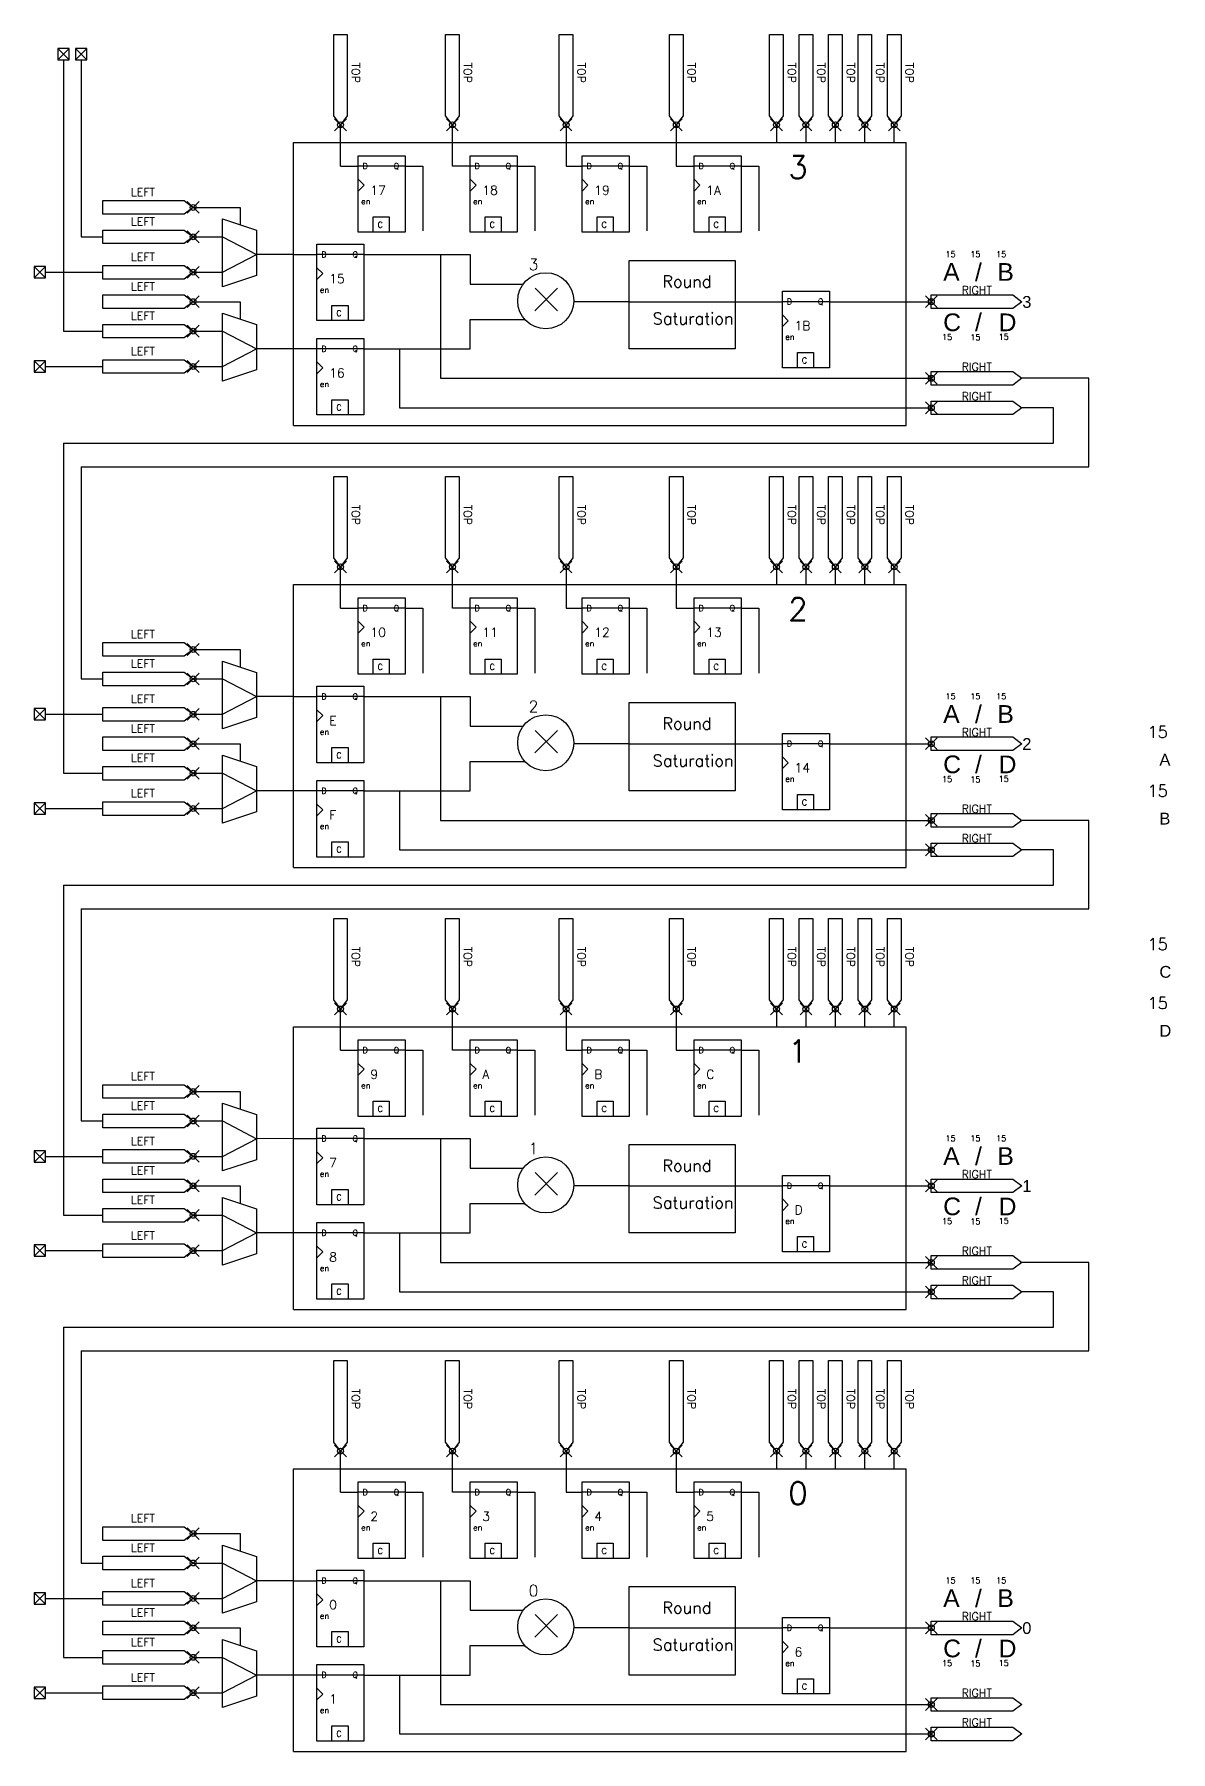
# Model space of a CAD drawing. Extents: x 5 to 2080, y -1493 to -5.
# Drawn here: x 5 to 970, y -1465 to -8 of the extents above; entities that cross this region are included whole.
import ezdxf

# ---------------------------------------------------------------- set-up
doc = ezdxf.new("R2010")
doc.units = 0
doc.header["$MEASUREMENT"] = 0
doc.header["$PDMODE"] = 35
doc.header["$PDSIZE"] = 5
for name, color, linetype in [('DETAIL_MEDIUM', 182, 'CONTINUOUS'), ('PORTS', 248, 'CONTINUOUS'), ('SIMPLE', 162, 'CONTINUOUS')]:
    doc.layers.add(name, color=color, linetype=linetype)
doc.styles.add('ARIAL', font='')
doc.styles.add('SIMPLEX', font='simplex')
doc.styles.get("Standard").update_dxf_attribs({"font": 'txt.shx'})
doc.styles.get('ARIAL').set_extended_font_data('Arial')

# ---------------------------------------------------------------- blocks, each defined once
blk = doc.blocks.new('YGR_DSP_MULT_CIRCLE')
at = {"layer": 'SIMPLE', "linetype": 'CONTINUOUS'}
blk.add_line((515.032, -1355), (467.848294, -1355), dxfattribs=at)
blk.add_circle((444.175322, -1354.195805), 23.793739, dxfattribs=at)
blk = doc.blocks.new('YGR_DSP_MULT_WIRE')
at = {"layer": 'SIMPLE', "linetype": 'CONTINUOUS'}
for p, q in [((456.206613, -219.782931), (436.988593, -239.000951)), ((437.217379, -219.782931), (456.206613, -239.000951))]:
    blk.add_line(p, q, dxfattribs=at)
blk = doc.blocks.new('YGR_DSP_MULT_BLOCK')
at = {"layer": 'SIMPLE', "linetype": 'CONTINUOUS'}
for name, p in [('YGR_DSP_MULT_CIRCLE', (0, 0)), ('YGR_DSP_MULT_WIRE', (-1.946955, -1123.835416))]:
    blk.add_blockref(name, p, dxfattribs=at)
at = {"layer": 'SIMPLE', "linetype": 'CONTINUOUS', "style": 'SIMPLEX'}
blk.add_attdef('index', (429.68475, -1328.141917), '', height=9.6, dxfattribs=at)
blk = doc.blocks.new('YGR_DSP_MULT_REG_BLOCK')
at = {"layer": 'DETAIL_MEDIUM', "linetype": 'CONTINUOUS'}
blk.add_lwpolyline([(245.032, -1311.166761), (284.968, -1311.166761), (284.968, -1376.062761), (245.032, -1376.062761)], close=True, dxfattribs=at)
blk = doc.blocks.new('YGR_DSP_MULT_REG_CLR_TEXT')
at = {"layer": 'DETAIL_MEDIUM', "linetype": 'CONTINUOUS'}
blk.add_lwpolyline([(266.03089, -233.664049), (279.664856, -233.664049), (279.664856, -246.614393), (266.03089, -246.614393)], close=True, dxfattribs=at)
at = {"layer": 'DETAIL_MEDIUM'}
blk.add_text('C', height=4.992, dxfattribs=at).set_placement((269.77489, -242.870393))
blk = doc.blocks.new('YGR_DSP_MULT_REG_ENA_TEXT')
at = {"layer": 'DETAIL_MEDIUM'}
blk.add_text('en', height=4.992, dxfattribs=at).set_placement((255.788377, -222.902393))
blk = doc.blocks.new('YGR_DSP_MULT_BYPASS_REG')
at = {"layer": 'SIMPLE', "linetype": 'CONTINUOUS'}
blk.add_line((290, -1315), (250, -1315), dxfattribs=at)
blk = doc.blocks.new('YGR_DSP_MULT_REG_TEXT')
at = {"layer": 'DETAIL_MEDIUM'}
for s, p in [('D', (257.036377, -192.950393)), ('Q', (283.408398, -192.950393))]:
    blk.add_text(s, height=4.992, dxfattribs=at).set_placement(p)
blk = doc.blocks.new('YGR_DSP_MULT_REG_CLK_TEXT')
at = {"layer": 'DETAIL_MEDIUM'}
for p, q in [((253.292377, -201.686393), (258.284377, -206.678393)), ((258.284377, -206.678393), (253.292377, -211.670393))]:
    blk.add_line(p, q, dxfattribs=at)
blk = doc.blocks.new('YGR_DSP_MULT_REG')
at = {"layer": 'DETAIL_MEDIUM', "linetype": 'CONTINUOUS'}
for name, p in [('YGR_DSP_MULT_REG_BLOCK', (0, 0)), ('YGR_DSP_MULT_REG_CLR_TEXT', (-8.260377, -1129.448368))]:
    blk.add_blockref(name, p, dxfattribs=at)
at = {"layer": 'DETAIL_MEDIUM'}
for name in ['YGR_DSP_MULT_REG_TEXT', 'YGR_DSP_MULT_REG_CLK_TEXT', 'YGR_DSP_MULT_REG_ENA_TEXT']:
    blk.add_blockref(name, (-8.260377, -1129.448368), dxfattribs=at)
at = {"layer": 'SIMPLE', "linetype": 'CONTINUOUS'}
blk.add_blockref('YGR_DSP_MULT_BYPASS_REG', (-5, -5), dxfattribs=at)
at = {"layer": 'SIMPLE', "linetype": 'CONTINUOUS', "style": 'SIMPLEX'}
blk.add_attdef('index', (255.383868, -1344.245981), '', height=7.68, dxfattribs=at)
blk = doc.blocks.new('YGR_DSP_OUT_DATAA_TEXT')
at = {"layer": 'DETAIL_MEDIUM', "style": 'ARIAL'}
blk.add_text('A', height=10, dxfattribs=at).set_placement((740, -628.5))
at = {"layer": 'DETAIL_MEDIUM', "style": 'SIMPLEX'}
blk.add_attdef('font', (730, -604.967135), '', height=10, dxfattribs=at)
blk = doc.blocks.new('YGR_DSP_OUT_DATAB_TEXT')
at = {"layer": 'DETAIL_MEDIUM', "style": 'ARIAL'}
blk.add_text('B', height=10, dxfattribs=at).set_placement((740, -678.5))
at = {"layer": 'DETAIL_MEDIUM', "style": 'SIMPLEX'}
blk.add_attdef('font', (730, -654.967135), '', height=10, dxfattribs=at)
blk = doc.blocks.new('YGR_DSP_OUT_DATAC_TEXT')
at = {"layer": 'DETAIL_MEDIUM', "style": 'ARIAL'}
blk.add_text('C', height=10, dxfattribs=at).set_placement((740, -808.5))
at = {"layer": 'DETAIL_MEDIUM', "style": 'SIMPLEX'}
blk.add_attdef('font', (730, -784.967135), '', height=10, dxfattribs=at)
blk = doc.blocks.new('YGR_DSP_OUT_DATAD_TEXT')
at = {"layer": 'DETAIL_MEDIUM', "style": 'ARIAL'}
blk.add_text('D', height=10, dxfattribs=at).set_placement((740, -858.5))
at = {"layer": 'DETAIL_MEDIUM', "style": 'SIMPLEX'}
blk.add_attdef('font', (730, -834.967135), '', height=10, dxfattribs=at)
blk = doc.blocks.new('YGR_DSP_MULT_TO_OUT_TEXT5')
at = {"layer": 'DETAIL_MEDIUM', "style": 'ARIAL'}
blk.add_text('D', height=15, dxfattribs=at).set_placement((655, -260))
at = {"layer": 'DETAIL_MEDIUM', "style": 'SIMPLEX'}
blk.add_attdef('font', (655, -267.327647), '', height=5, dxfattribs=at)
blk = doc.blocks.new('YGR_DSP_MULT_TO_OUT_TEXT4')
at = {"layer": 'DETAIL_MEDIUM', "style": 'ARIAL'}
blk.add_text('/', height=15, dxfattribs=at).set_placement((633.5, -259.946862))
at = {"layer": 'DETAIL_MEDIUM', "style": 'SIMPLEX'}
blk.add_attdef('font', (629.5, -267.736259), '', height=5, dxfattribs=at)
blk = doc.blocks.new('YGR_DSP_MULT_TO_OUT_TEXT3')
at = {"layer": 'DETAIL_MEDIUM', "style": 'ARIAL'}
blk.add_text('C', height=15, dxfattribs=at).set_placement((606.5, -259.946862))
at = {"layer": 'DETAIL_MEDIUM', "style": 'SIMPLEX'}
blk.add_attdef('font', (605.5, -267.483567), '', height=5, dxfattribs=at)
blk = doc.blocks.new('YGR_DSP_MULT_TO_OUT_TEXT0')
at = {"layer": 'DETAIL_MEDIUM', "style": 'ARIAL'}
blk.add_text('A', height=15, dxfattribs=at).set_placement((606.5, -219.516432))
at = {"layer": 'DETAIL_MEDIUM', "style": 'SIMPLEX'}
blk.add_attdef('font', (608.5, -199.483567), '', height=5, dxfattribs=at)
blk = doc.blocks.new('YGR_DSP_MULT_TO_OUT_TEXT1')
at = {"layer": 'DETAIL_MEDIUM', "style": 'ARIAL'}
blk.add_text('/', height=15, dxfattribs=at).set_placement((633.5, -219.674871))
at = {"layer": 'DETAIL_MEDIUM', "style": 'SIMPLEX'}
blk.add_attdef('font', (629.5, -199.483567), '', height=5, dxfattribs=at)
blk = doc.blocks.new('YGR_DSP_MULT_TO_OUT_TEXT2')
at = {"layer": 'DETAIL_MEDIUM', "style": 'ARIAL'}
blk.add_text('B', height=15, dxfattribs=at).set_placement((652.5, -219.516432))
at = {"layer": 'DETAIL_MEDIUM', "style": 'SIMPLEX'}
blk.add_attdef('font', (651.5, -199.483567), '', height=5, dxfattribs=at)
blk = doc.blocks.new('YGR_DSP_MULT_TO_OUT_TEXT')
at = {"layer": 'DETAIL_MEDIUM'}
for name, p in [('YGR_DSP_MULT_TO_OUT_TEXT0', (0, -1122.738779)), ('YGR_DSP_MULT_TO_OUT_TEXT1', (0, -1122.738779)), ('YGR_DSP_MULT_TO_OUT_TEXT2', (0, -1122.738779)), ('YGR_DSP_MULT_TO_OUT_TEXT4', (0, -1125)), ('YGR_DSP_MULT_TO_OUT_TEXT3', (0, -1125)), ('YGR_DSP_MULT_TO_OUT_TEXT5', (-1.438959, -1125))]:
    blk.add_blockref(name, p, dxfattribs=at).add_auto_attribs({'font': '15'})
at = {"layer": 'DETAIL_MEDIUM', "style": 'ARIAL'}
blk.add_attdef('index', (673.616573, -1365.173289), '', height=10, dxfattribs=at)
blk = doc.blocks.new('YGR_DSP_MULT_SCANOUT_EXT_WIRE3')
at = {"layer": 'SIMPLE', "linetype": 'CONTINUOUS'}
for p, q in [((900, -1050), (843.206402, -1050)), ((900, -1125), (900, -1050)), ((45, -1125), (900, -1125)), ((45, -1125), (45, -1305)), ((45, -1305), (63.403673, -1305)), ((140, -1305), (164.940947, -1305)), ((164.940947, -1305), (193.740947, -1320.024238))]:
    blk.add_line(p, q, dxfattribs=at)
blk = doc.blocks.new('YGR_DSP_MULT_SCANOUTB_EXT_WIRE3')
at = {"layer": 'SIMPLE', "linetype": 'CONTINUOUS'}
for p, q in [((870, -1075), (843.206402, -1075)), ((870, -1105), (870, -1075)), ((30, -1105), (870, -1105)), ((30, -1105), (30, -1385)), ((30, -1385), (63.403673, -1385)), ((140, -1385), (164.940947, -1385)), ((164.940947, -1385), (193.740947, -1400))]:
    blk.add_line(p, q, dxfattribs=at)
blk = doc.blocks.new('YGR_DSP_MULT_SCANOUT_EXT_WIRE2')
at = {"layer": 'SIMPLE', "linetype": 'CONTINUOUS'}
for p, q in [((900, -675), (843.206402, -675)), ((900, -750), (900, -675)), ((45, -750), (45, -930)), ((45, -750), (900, -750)), ((45, -930), (63.403673, -930)), ((140, -930), (164.940947, -930)), ((164.940947, -930), (193.740947, -945.024238))]:
    blk.add_line(p, q, dxfattribs=at)
blk = doc.blocks.new('YGR_DSP_MULT_SCANOUTB_EXT_WIRE2')
at = {"layer": 'SIMPLE', "linetype": 'CONTINUOUS'}
for p, q in [((870, -700), (843.206402, -700)), ((870, -730), (870, -700)), ((30, -730), (870, -730)), ((30, -730), (30, -1010)), ((30, -1010), (63.403673, -1010)), ((140, -1010), (164.940947, -1010)), ((164.940947, -1010), (193.740947, -1025))]:
    blk.add_line(p, q, dxfattribs=at)
blk = doc.blocks.new('YGR_DSP_MULT_SCANOUT_EXT_WIRE1')
at = {"layer": 'SIMPLE', "linetype": 'CONTINUOUS'}
for p, q in [((900, -300), (843.206402, -300)), ((900, -375), (900, -300)), ((45, -375), (45, -555)), ((45, -375), (900, -375)), ((45, -555), (63.403673, -555)), ((140, -555), (164.940947, -555)), ((164.940947, -555), (193.740947, -570.024238))]:
    blk.add_line(p, q, dxfattribs=at)
blk = doc.blocks.new('YGR_DSP_MULT_SCANOUTB_EXT_WIRE1')
at = {"layer": 'SIMPLE', "linetype": 'CONTINUOUS'}
for p, q in [((870, -325), (843.206402, -325)), ((870, -355), (870, -325)), ((30, -355), (30, -635)), ((30, -355), (870, -355)), ((30, -635), (63.403673, -635)), ((140, -635), (164.940947, -635)), ((164.940947, -635), (193.740947, -650))]:
    blk.add_line(p, q, dxfattribs=at)
blk = doc.blocks.new('YGR_DSP_MULT_SCANIN_EXT_WIRE')
at = {"layer": 'SIMPLE', "linetype": 'CONTINUOUS'}
for p, q in [((49.804505, -20.195495), (40.195495, -20.195495)), ((40.195495, -20.195495), (40.195495, -29.804505)), ((49.804505, -29.804505), (40.195495, -20.195495)), ((49.804505, -20.195495), (40.195495, -29.804505)), ((49.804505, -20.195495), (40.195495, -20.195495)), ((40.195495, -20.195495), (40.195495, -29.804505)), ((49.804505, -29.804505), (40.195495, -20.195495)), ((49.804505, -20.195495), (40.195495, -29.804505)), ((49.804505, -29.804505), (49.804505, -20.195495)), ((49.804505, -29.804505), (49.804505, -20.195495)), ((40.195495, -29.804505), (49.804505, -29.804505)), ((40.195495, -29.804505), (49.804505, -29.804505)), ((45, -29.804505), (45, -180)), ((45, -180), (63.403673, -180)), ((140, -180), (164.940947, -180)), ((164.940947, -180), (193.740947, -195.024238))]:
    blk.add_line(p, q, dxfattribs=at)
blk = doc.blocks.new('YGR_DSP_MULT_SCANIN_B_EXT_WIRE')
at = {"layer": 'SIMPLE', "linetype": 'CONTINUOUS'}
for p, q in [((34.804505, -20.195495), (25.195495, -20.195495)), ((25.195495, -20.195495), (25.195495, -29.804505)), ((34.804505, -29.804505), (25.195495, -20.195495)), ((34.804505, -20.195495), (25.195495, -29.804505)), ((34.804505, -20.195495), (25.195495, -20.195495)), ((25.195495, -20.195495), (25.195495, -29.804505)), ((34.804505, -29.804505), (25.195495, -20.195495)), ((34.804505, -20.195495), (25.195495, -29.804505)), ((34.804505, -29.804505), (34.804505, -20.195495)), ((34.804505, -29.804505), (34.804505, -20.195495)), ((25.195495, -29.804505), (34.804505, -29.804505)), ((25.195495, -29.804505), (34.804505, -29.804505)), ((30, -29.804505), (30, -260)), ((30, -260), (63.403673, -260)), ((140, -260), (164.940947, -260)), ((164.940947, -260), (193.740947, -275))]:
    blk.add_line(p, q, dxfattribs=at)
blk = doc.blocks.new('YGR_DSP_MULT_CLR_WIRE')
at = {"layer": 'SIMPLE', "linetype": 'CONTINUOUS'}
blk.add_line((515, -1220), (515, -1205), dxfattribs=at)
blk = doc.blocks.new('YGR_DSP_MULT_ENA_WIRE')
at = {"layer": 'SIMPLE', "linetype": 'CONTINUOUS'}
blk.add_line((490, -1220), (490, -1205), dxfattribs=at)
blk = doc.blocks.new('YGR_DSP_MULT_CLK_WIRE')
at = {"layer": 'SIMPLE', "linetype": 'CONTINUOUS'}
blk.add_line((465, -1220), (465, -1205), dxfattribs=at)
blk = doc.blocks.new('YGR_DSP_MULT_ZERO_ACC_WIRE')
at = {"layer": 'SIMPLE', "linetype": 'CONTINUOUS'}
blk.add_line((660, -1210), (660, -1225), dxfattribs=at)
blk = doc.blocks.new('YGR_DSP_MULT_MODE_WIRE')
at = {"layer": 'SIMPLE', "linetype": 'CONTINUOUS'}
blk.add_line((635, -1210), (635, -1225), dxfattribs=at)
blk = doc.blocks.new('YGR_DSP_MULT_MODE_PORT')
at = {"layer": 'PORTS', "linetype": 'CONTINUOUS'}
blk.add_lwpolyline([(635, -1210), (629.24, -1202.32), (629.24, -1133.2), (640.76, -1133.2), (640.76, -1202.32), (635, -1210)], close=True, dxfattribs=at)
blk.add_point((635, -1210), dxfattribs=at)
at = {"layer": 'PORTS', "color": 249, "linetype": 'CONTINUOUS', "style": 'SIMPLEX'}
blk.add_attdef('SIDE', (644.6, -1157.2), '', height=6.79, rotation=270, dxfattribs=at)
blk = doc.blocks.new('YGR_DSP_MULT_ZERO_ACC_PORT')
at = {"layer": 'PORTS', "linetype": 'CONTINUOUS'}
blk.add_lwpolyline([(660, -1210), (654.24, -1202.32), (654.24, -1133.2), (665.76, -1133.2), (665.76, -1202.32), (660, -1210)], close=True, dxfattribs=at)
blk.add_point((660, -1210), dxfattribs=at)
at = {"layer": 'PORTS', "color": 249, "linetype": 'CONTINUOUS', "style": 'SIMPLEX'}
blk.add_attdef('SIDE', (669.6, -1157.2), '', height=6.79, rotation=270, dxfattribs=at)
blk = doc.blocks.new('YGR_DSP_MULT_CLK_PORT')
at = {"layer": 'PORTS', "linetype": 'CONTINUOUS'}
blk.add_lwpolyline([(465, -1205), (459.24, -1197.32), (459.24, -1128.2), (470.76, -1128.2), (470.76, -1197.32), (465, -1205)], close=True, dxfattribs=at)
blk.add_point((465, -1205), dxfattribs=at)
at = {"layer": 'PORTS', "color": 249, "linetype": 'CONTINUOUS', "style": 'SIMPLEX'}
blk.add_attdef('SIDE', (474.6, -1152.2), '', height=6.79, rotation=270, dxfattribs=at)
blk = doc.blocks.new('YGR_DSP_MULT_ENA_PORT')
at = {"layer": 'PORTS', "linetype": 'CONTINUOUS'}
blk.add_lwpolyline([(490, -1205), (484.24, -1197.32), (484.24, -1128.2), (495.76, -1128.2), (495.76, -1197.32), (490, -1205)], close=True, dxfattribs=at)
blk.add_point((490, -1205), dxfattribs=at)
at = {"layer": 'PORTS', "color": 249, "linetype": 'CONTINUOUS', "style": 'SIMPLEX'}
blk.add_attdef('SIDE', (499.6, -1152.2), '', height=6.79, rotation=270, dxfattribs=at)
blk = doc.blocks.new('YGR_DSP_MULT_CLR_PORT')
at = {"layer": 'PORTS', "linetype": 'CONTINUOUS'}
blk.add_lwpolyline([(515, -1205), (509.24, -1197.32), (509.24, -1128.2), (520.76, -1128.2), (520.76, -1197.32), (515, -1205)], close=True, dxfattribs=at)
blk.add_point((515, -1205), dxfattribs=at)
at = {"layer": 'PORTS', "color": 249, "linetype": 'CONTINUOUS', "style": 'SIMPLEX'}
blk.add_attdef('SIDE', (524.6, -1152.2), '', height=6.79, rotation=270, dxfattribs=at)
blk = doc.blocks.new('YGR_DSP_MULT_SATURATE_PORT')
at = {"layer": 'PORTS', "linetype": 'CONTINUOUS'}
blk.add_lwpolyline([(550, -1210), (544.24, -1202.32), (544.24, -1133.2), (555.76, -1133.2), (555.76, -1202.32), (550, -1210)], close=True, dxfattribs=at)
blk.add_point((550, -1210), dxfattribs=at)
at = {"layer": 'PORTS', "color": 249, "linetype": 'CONTINUOUS', "style": 'SIMPLEX'}
blk.add_attdef('SIDE', (559.6, -1157.2), '', height=6.79, rotation=270, dxfattribs=at)
blk = doc.blocks.new('YGR_DSP_MULT_ROUND_PORT')
at = {"layer": 'PORTS', "linetype": 'CONTINUOUS'}
blk.add_lwpolyline([(456.468479, -1210), (450.708479, -1202.32), (450.708479, -1133.2), (462.228479, -1133.2), (462.228479, -1202.32), (456.468479, -1210)], close=True, dxfattribs=at)
blk.add_point((456.468479, -1210), dxfattribs=at)
at = {"layer": 'PORTS', "color": 249, "linetype": 'CONTINUOUS', "style": 'SIMPLEX'}
blk.add_attdef('SIDE', (466.068479, -1157.2), '', height=6.788225, rotation=270, dxfattribs=at)
blk = doc.blocks.new('YGR_DSP_MULT_SIGNB_PORT')
at = {"layer": 'PORTS', "linetype": 'CONTINUOUS'}
blk.add_lwpolyline([(360, -1210), (354.24, -1202.32), (354.24, -1133.2), (365.76, -1133.2), (365.76, -1202.32), (360, -1210)], close=True, dxfattribs=at)
blk.add_point((360, -1210), dxfattribs=at)
at = {"layer": 'PORTS', "color": 249, "linetype": 'CONTINUOUS', "style": 'SIMPLEX'}
blk.add_attdef('SIDE', (369.6, -1157.2), '', height=6.79, rotation=270, dxfattribs=at)
blk = doc.blocks.new('YGR_DSP_MULT_SIGNA_PORT')
at = {"layer": 'PORTS', "linetype": 'CONTINUOUS'}
blk.add_lwpolyline([(270, -1205), (264.24, -1197.32), (264.24, -1128.2), (275.76, -1128.2), (275.76, -1197.32), (270, -1205)], close=True, dxfattribs=at)
blk.add_point((270, -1205), dxfattribs=at)
at = {"layer": 'PORTS', "color": 249, "linetype": 'CONTINUOUS', "style": 'SIMPLEX'}
blk.add_attdef('SIDE', (279.610075, -1152.2), '', height=6.788225, rotation=270, dxfattribs=at)
blk = doc.blocks.new('YGR_DSP_MULT_BOUNDARY')
at = {"layer": 'SIMPLE', "linetype": 'CONTINUOUS'}
for p, q in [((225, -1225), (745, -1225)), ((225, -1465), (225, -1225)), ((745, -1465), (745, -1225)), ((225, -1465), (745, -1465))]:
    blk.add_line(p, q, dxfattribs=at)
blk = doc.blocks.new('YGR_DSP_MULT_SATURATE_WIRE')
at = {"layer": 'SIMPLE', "linetype": 'CONTINUOUS'}
for p, q in [((550, -1210), (550, -1245)), ((550, -1245), (565.064, -1245)), ((605.064, -1245), (620, -1245)), ((620, -1245), (620, -1300))]:
    blk.add_line(p, q, dxfattribs=at)
blk = doc.blocks.new('YGR_DSP_MULT_DATAOUT_PORT')
at = {"layer": 'PORTS', "linetype": 'CONTINUOUS'}
blk.add_lwpolyline([(678.206402, -1355), (670.526402, -1360.76), (601.406402, -1360.76), (601.406402, -1349.24), (670.526402, -1349.24), (678.206402, -1355)], close=True, dxfattribs=at)
blk.add_point((601.406402, -1355), dxfattribs=at)
at = {"layer": 'PORTS', "color": 249, "linetype": 'CONTINUOUS', "style": 'SIMPLEX'}
blk.add_attdef('SIDE', (627.182629, -1348.589488), '', height=6.788225, dxfattribs=at)
blk = doc.blocks.new('YGR_DSP_MULT_DATAOUT_WIRE')
at = {"layer": 'SIMPLE', "linetype": 'CONTINUOUS'}
for p, q in [((600, -1360), (640, -1360)), ((680, -1360), (745, -1360)), ((745, -1360), (765, -1360))]:
    blk.add_line(p, q, dxfattribs=at)
blk = doc.blocks.new('YGR_DSP_MULT_SCANOUT_A_WIRE')
at = {"layer": 'SIMPLE', "linetype": 'CONTINUOUS'}
for p, q in [((350, -1320), (350, -1425)), ((350, -1425), (745, -1425)), ((745, -1425), (766.406402, -1425))]:
    blk.add_line(p, q, dxfattribs=at)
blk = doc.blocks.new('YGR_DSP_MULT_SCANOUT_B_PORT')
at = {"layer": 'PORTS', "linetype": 'CONTINUOUS'}
blk.add_lwpolyline([(673.206402, -1450), (665.526402, -1455.76), (596.406402, -1455.76), (596.406402, -1444.24), (665.526402, -1444.24), (673.206402, -1450)], close=True, dxfattribs=at)
blk.add_point((596.406402, -1450), dxfattribs=at)
at = {"layer": 'PORTS', "color": 249, "linetype": 'CONTINUOUS', "style": 'SIMPLEX'}
blk.add_attdef('SIDE', (622.182629, -1443.589488), '', height=6.788225, dxfattribs=at)
blk = doc.blocks.new('YGR_DSP_MULT_SCANOUT_A_PORT')
at = {"layer": 'PORTS', "linetype": 'CONTINUOUS'}
blk.add_lwpolyline([(673.206402, -1425), (665.526402, -1430.76), (596.406402, -1430.76), (596.406402, -1419.24), (665.526402, -1419.24), (673.206402, -1425)], close=True, dxfattribs=at)
blk.add_point((596.406402, -1425), dxfattribs=at)
at = {"layer": 'PORTS', "color": 249, "linetype": 'CONTINUOUS', "style": 'SIMPLEX'}
blk.add_attdef('SIDE', (622.182629, -1418.589488), '', height=6.788225, dxfattribs=at)
blk = doc.blocks.new('YGR_DSP_MULT_SCANOUT_B_WIRE')
at = {"layer": 'SIMPLE', "linetype": 'CONTINUOUS'}
for p, q in [((315, -1400), (315, -1450)), ((315, -1450), (745, -1450)), ((745, -1450), (766.406402, -1450))]:
    blk.add_line(p, q, dxfattribs=at)
blk = doc.blocks.new('YGR_DSP_MULT_DATAB_TO_MULT_WIRE')
at = {"layer": 'SIMPLE', "linetype": 'CONTINUOUS'}
for p, q in [((380, -1370), (426.362986, -1370)), ((380, -1395), (380, -1370)), ((320, -1395), (380, -1395))]:
    blk.add_line(p, q, dxfattribs=at)
blk = doc.blocks.new('YGR_DSP_MULT_DATAA_TO_MULT_WIRE')
at = {"layer": 'SIMPLE', "linetype": 'CONTINUOUS'}
for p, q in [((355, -1315), (380, -1315)), ((380, -1315), (380, -1340)), ((380, -1340), (425, -1340))]:
    blk.add_line(p, q, dxfattribs=at)
blk = doc.blocks.new('YGR_DSP_MULT_ROUND_SAT_BLOCK')
at = {"layer": 'DETAIL_MEDIUM', "linetype": 'CONTINUOUS'}
blk.add_lwpolyline([(510, -1325), (600, -1325), (600, -1400), (510, -1400)], close=True, dxfattribs=at)
at = {"layer": 'DETAIL_MEDIUM', "linetype": 'CONTINUOUS', "style": 'SIMPLEX'}
for s, p in [('Round', (538.206684, -1347.859715)), ('Saturation', (530, -1379.317784))]:
    blk.add_text(s, height=10, dxfattribs=at).set_placement(p)
blk = doc.blocks.new('YGR_DSP_MULT_BYPASS_ROUND_SAT')
at = {"layer": 'SIMPLE', "linetype": 'CONTINUOUS'}
blk.add_line((510, -1360), (600, -1360), dxfattribs=at)
blk = doc.blocks.new('YGR_DSP_MULT_ROUND_WIRE')
at = {"layer": 'SIMPLE', "linetype": 'CONTINUOUS'}
for p, q in [((456.468479, -1210), (456.468479, -1245)), ((456.468479, -1245), (470.032, -1245)), ((510.032, -1245), (525, -1245)), ((525, -1245), (525, -1300))]:
    blk.add_line(p, q, dxfattribs=at)
blk = doc.blocks.new('YGR_DSP_MULT_SIGNB_WIRE')
at = {"layer": 'SIMPLE', "linetype": 'CONTINUOUS'}
for p, q in [((365, -1220), (365, -1205)), ((365, -1240), (365, -1220)), ((380.032, -1240), (365, -1240)), ((419.968, -1240), (435, -1240)), ((435, -1240), (435, -1295))]:
    blk.add_line(p, q, dxfattribs=at)
blk = doc.blocks.new('YGR_DSP_MULT_SIGNA_WIRE')
at = {"layer": 'SIMPLE', "linetype": 'CONTINUOUS'}
for p, q in [((270, -1220), (270, -1205)), ((270, -1240), (270, -1220)), ((270, -1240), (285, -1240)), ((324.968, -1240), (340, -1240)), ((340, -1240), (340, -1295))]:
    blk.add_line(p, q, dxfattribs=at)
blk = doc.blocks.new('YGR_DSP_MULT_DATAA_WIRE')
at = {"layer": 'SIMPLE', "linetype": 'CONTINUOUS'}
for p, q in [((225, -1320), (245, -1320)), ((285, -1320), (350, -1320))]:
    blk.add_line(p, q, dxfattribs=at)
blk = doc.blocks.new('YGR_DSP_MULT_DATAB_WIRE')
at = {"layer": 'SIMPLE', "linetype": 'CONTINUOUS'}
for p, q in [((245.032, -1400), (225, -1400)), ((284.968, -1400), (315, -1400))]:
    blk.add_line(p, q, dxfattribs=at)
blk = doc.blocks.new('YGR_DSP_MULT_DATAA_MUX')
at = {"layer": 'DETAIL_MEDIUM'}
blk.add_lwpolyline([(63.403673, -1289.827041), (92.203673, -1299.427041), (92.203673, -1337.827041), (63.403673, -1347.427041), (63.403673, -1289.827041)], close=True, dxfattribs=at)
at = {"layer": 'SIMPLE', "linetype": 'CONTINUOUS'}
blk.add_line((123.462726, -1320), (92.203673, -1320.024238), dxfattribs=at)
blk = doc.blocks.new('YGR_DSP_MULT_DATAA_EXT_WIRE')
at = {"layer": 'SIMPLE', "linetype": 'CONTINUOUS'}
for p, q in [((164.940947, -1335), (193.740947, -1320.024238)), ((14.804505, -1330.195495), (5.195496, -1330.195495)), ((5.195496, -1330.195495), (5.195496, -1339.804506)), ((14.804505, -1339.804506), (5.195496, -1330.195495)), ((14.804505, -1330.195495), (5.195496, -1339.804506)), ((5.195496, -1339.804506), (14.804505, -1339.804506)), ((14.804505, -1339.804506), (14.804505, -1330.195495)), ((14.804505, -1335), (63.403673, -1335)), ((140, -1335), (164.940947, -1335))]:
    blk.add_line(p, q, dxfattribs=at)
blk = doc.blocks.new('YGR_DSP_MULT_SOURCEA_WIRE')
at = {"layer": 'SIMPLE', "linetype": 'CONTINUOUS'}
for p, q in [((140, -1280), (180, -1280)), ((180, -1280), (180, -1294.627041))]:
    blk.add_line(p, q, dxfattribs=at)
blk = doc.blocks.new('YGR_DSP_MULT_SOURCEA_PORT')
at = {"layer": 'PORTS', "linetype": 'CONTINUOUS'}
blk.add_lwpolyline([(140, -1275), (132.32, -1280.76), (63.2, -1280.76), (63.2, -1269.24), (132.32, -1269.24), (140, -1275)], close=True, dxfattribs=at)
blk.add_point((140, -1275), dxfattribs=at)
at = {"layer": 'PORTS', "color": 249, "linetype": 'CONTINUOUS', "style": 'SIMPLEX'}
blk.add_attdef('SIDE', (87.2, -1265.4), '', height=6.79, dxfattribs=at)
blk = doc.blocks.new('YGR_DSP_MULT_SCANINA_PORT')
at = {"layer": 'PORTS', "linetype": 'CONTINUOUS'}
blk.add_lwpolyline([(140, -1305), (132.32, -1310.76), (63.2, -1310.76), (63.2, -1299.24), (132.32, -1299.24), (140, -1305)], close=True, dxfattribs=at)
blk.add_point((140, -1305), dxfattribs=at)
at = {"layer": 'SIMPLE', "linetype": 'CONTINUOUS'}
blk.add_line((140, -1305), (164.940947, -1305), dxfattribs=at)
at = {"layer": 'PORTS', "color": 249, "linetype": 'CONTINUOUS', "style": 'SIMPLEX'}
blk.add_attdef('SIDE', (87.2, -1295.4), '', height=6.788225, dxfattribs=at)
blk = doc.blocks.new('YGR_DSP_MULT_DATAA_PORT')
at = {"layer": 'PORTS', "linetype": 'CONTINUOUS'}
blk.add_lwpolyline([(140, -1335), (132.32, -1340.76), (63.2, -1340.76), (63.2, -1329.24), (132.32, -1329.24), (140, -1335)], close=True, dxfattribs=at)
blk.add_point((140, -1335), dxfattribs=at)
at = {"layer": 'PORTS', "color": 249, "linetype": 'CONTINUOUS', "style": 'SIMPLEX'}
blk.add_attdef('SIDE', (87.2, -1325.4), '', height=6.79, dxfattribs=at)
blk = doc.blocks.new('YGR_DSP_MULT_SOURCEB_PORT')
at = {"layer": 'PORTS', "linetype": 'CONTINUOUS'}
blk.add_lwpolyline([(140, -1360), (132.32, -1365.76), (63.2, -1365.76), (63.2, -1354.24), (132.32, -1354.24), (140, -1360)], close=True, dxfattribs=at)
blk.add_point((140, -1360), dxfattribs=at)
at = {"layer": 'PORTS', "color": 249, "linetype": 'CONTINUOUS', "style": 'SIMPLEX'}
blk.add_attdef('SIDE', (87.2, -1350.4), '', height=6.79, dxfattribs=at)
blk = doc.blocks.new('YGR_DSP_MULT_SOURCEB_WIRE')
at = {"layer": 'SIMPLE', "linetype": 'CONTINUOUS'}
for p, q in [((140, -1360), (180, -1360)), ((180, -1360), (180, -1374.602803))]:
    blk.add_line(p, q, dxfattribs=at)
blk = doc.blocks.new('YGR_DSP_MULT_DATAB_MUX')
at = {"layer": 'DETAIL_MEDIUM'}
blk.add_lwpolyline([(63.403673, -1369.802803), (92.203673, -1379.402803), (92.203673, -1417.802803), (63.403673, -1427.402803), (63.403673, -1369.802803)], close=True, dxfattribs=at)
at = {"layer": 'SIMPLE', "linetype": 'CONTINUOUS'}
blk.add_line((123.462726, -1400), (92.203673, -1400), dxfattribs=at)
blk = doc.blocks.new('YGR_DSP_MULT_DATAB_EXT_WIRE')
at = {"layer": 'SIMPLE', "linetype": 'CONTINUOUS'}
for p, q in [((14.804505, -1410.195495), (5.195496, -1410.195495)), ((5.195496, -1410.195495), (5.195496, -1419.804505)), ((14.804505, -1419.804505), (5.195496, -1410.195495)), ((14.804505, -1410.195495), (5.195496, -1419.804505)), ((14.804505, -1419.804505), (14.804505, -1410.195495)), ((164.940947, -1415), (193.740947, -1400)), ((5.195496, -1419.804505), (14.804505, -1419.804505)), ((15, -1415), (63.403673, -1415)), ((140, -1415), (164.940947, -1415))]:
    blk.add_line(p, q, dxfattribs=at)
blk = doc.blocks.new('YGR_DSP_MULT_DATAB_PORT')
at = {"layer": 'PORTS', "linetype": 'CONTINUOUS'}
blk.add_lwpolyline([(140, -1415), (132.32, -1420.76), (63.2, -1420.76), (63.2, -1409.24), (132.32, -1409.24), (140, -1415)], close=True, dxfattribs=at)
blk.add_point((140, -1415), dxfattribs=at)
at = {"layer": 'PORTS', "color": 249, "linetype": 'CONTINUOUS', "style": 'SIMPLEX'}
blk.add_attdef('SIDE', (87.2, -1405.4), '', height=6.79, dxfattribs=at)
blk = doc.blocks.new('YGR_DSP_MULT_SCANINB_PORT')
at = {"layer": 'PORTS', "linetype": 'CONTINUOUS'}
blk.add_lwpolyline([(140, -1385), (132.32, -1390.76), (63.2, -1390.76), (63.2, -1379.24), (132.32, -1379.24), (140, -1385)], close=True, dxfattribs=at)
blk.add_point((140, -1385), dxfattribs=at)
at = {"layer": 'SIMPLE', "linetype": 'CONTINUOUS'}
blk.add_line((140, -1385), (164.940947, -1385), dxfattribs=at)
at = {"layer": 'PORTS', "color": 249, "linetype": 'CONTINUOUS', "style": 'SIMPLEX'}
blk.add_attdef('SIDE', (87.2, -1375.4), '', height=6.788225, dxfattribs=at)
blk = doc.blocks.new('YGR_DSP_MULT')
at = {"layer": 'DETAIL_MEDIUM', "linetype": 'CONTINUOUS'}
blk.add_blockref('YGR_DSP_MULT_ROUND_SAT_BLOCK', (0, 0), dxfattribs=at)
at = {"layer": 'PORTS', "color": 50, "linetype": 'CONTINUOUS'}
for name, p, values in [('YGR_DSP_MULT_SIGNA_PORT', (-5, -5), {'SIDE': 'TOP'}), ('YGR_DSP_MULT_CLK_PORT', (220, -5), {'SIDE': 'TOP'}), ('YGR_DSP_MULT_ENA_PORT', (220, -5), {'SIDE': 'TOP'}), ('YGR_DSP_MULT_CLR_PORT', (220, -5), {'SIDE': 'TOP'}), ('YGR_DSP_MULT_DATAOUT_PORT', (165, -5), {'SIDE': 'RIGHT'})]:
    blk.add_blockref(name, p, dxfattribs=at).add_auto_attribs(values)
at = {"layer": 'PORTS', "linetype": 'CONTINUOUS'}
for name, p, values in [('YGR_DSP_MULT_SIGNB_PORT', (0, 0), {'SIDE': 'TOP'}), ('YGR_DSP_MULT_ROUND_PORT', (0, 0), {'SIDE': 'TOP'}), ('YGR_DSP_MULT_SATURATE_PORT', (0, 0), {'SIDE': 'TOP'}), ('YGR_DSP_MULT_MODE_PORT', (0, 0), {'SIDE': 'TOP'}), ('YGR_DSP_MULT_ZERO_ACC_PORT', (0, 0), {'SIDE': 'TOP'}), ('YGR_DSP_MULT_SOURCEA_PORT', (0, -5), {'SIDE': 'LEFT'}), ('YGR_DSP_MULT_DATAA_PORT', (0, 0), {'SIDE': 'LEFT'}), ('YGR_DSP_MULT_SOURCEB_PORT', (0, 0), {'SIDE': 'LEFT'}), ('YGR_DSP_MULT_DATAB_PORT', (0, 0), {'SIDE': 'LEFT'}), ('YGR_DSP_MULT_SCANOUT_A_PORT', (170, 0), {'SIDE': 'RIGHT'}), ('YGR_DSP_MULT_SCANOUT_B_PORT', (170, 0), {'SIDE': 'RIGHT'})]:
    blk.add_blockref(name, p, dxfattribs=at).add_auto_attribs(values)
at = {"layer": 'SIMPLE', "linetype": 'CONTINUOUS'}
for name, p in [('YGR_DSP_MULT_SIGNA_WIRE', (-5, -5)), ('YGR_DSP_MULT_SIGNB_WIRE', (-5, -5)), ('YGR_DSP_MULT_ROUND_WIRE', (0, 0)), ('YGR_DSP_MULT_SATURATE_WIRE', (0, 0)), ('YGR_DSP_MULT_MODE_WIRE', (0, 0)), ('YGR_DSP_MULT_ZERO_ACC_WIRE', (0, 0)), ('YGR_DSP_MULT_CLK_WIRE', (220, -5)), ('YGR_DSP_MULT_ENA_WIRE', (220, -5)), ('YGR_DSP_MULT_CLR_WIRE', (220, -5)), ('YGR_DSP_MULT_BOUNDARY', (0, 0)), ('YGR_DSP_MULT_SOURCEA_WIRE', (0, 0)), ('YGR_DSP_MULT_DATAA_MUX', (101.537274, 0)), ('YGR_DSP_MULT_DATAA_EXT_WIRE', (0, 0)), ('YGR_DSP_MULT_DATAA_WIRE', (0, 0)), ('YGR_DSP_MULT_SCANOUT_A_WIRE', (0, 0)), ('YGR_DSP_MULT_DATAA_TO_MULT_WIRE', (-5, -5)), ('YGR_DSP_MULT_SOURCEB_WIRE', (0, 0)), ('YGR_DSP_MULT_BYPASS_ROUND_SAT', (0, 0)), ('YGR_DSP_MULT_DATAOUT_WIRE', (0, 0)), ('YGR_DSP_MULT_DATAB_MUX', (101.537274, 0)), ('YGR_DSP_MULT_DATAB_TO_MULT_WIRE', (-5, -5)), ('YGR_DSP_MULT_DATAB_EXT_WIRE', (0, 0)), ('YGR_DSP_MULT_DATAB_WIRE', (0, 0)), ('YGR_DSP_MULT_SCANOUT_B_WIRE', (0, 0))]:
    blk.add_blockref(name, p, dxfattribs=at)
for name in ['YGR_DSP_MULT_SCANINA_PORT', 'YGR_DSP_MULT_SCANINB_PORT']:
    blk.add_blockref(name, (0, 0), dxfattribs=at).add_auto_attribs({'SIDE': 'LEFT'})
at = {"layer": 'SIMPLE', "linetype": 'CONTINUOUS', "style": 'SIMPLEX'}
blk.add_attdef('index', (645, -1255.443631), '', height=19.2, dxfattribs=at)
blk = doc.blocks.new('YGR_DSP')
at = {"layer": 'DETAIL_MEDIUM'}
for name, p, values in [('YGR_DSP_MULT_TO_OUT_TEXT', (170, 1125), {'index': '3'}), ('YGR_DSP_MULT_TO_OUT_TEXT', (170, 750), {'index': '2'}), ('YGR_DSP_OUT_DATAA_TEXT', (220, 0), {'font': '15'}), ('YGR_DSP_OUT_DATAB_TEXT', (220, 0), {'font': '15'}), ('YGR_DSP_OUT_DATAC_TEXT', (220, 0), {'font': '15'}), ('YGR_DSP_OUT_DATAD_TEXT', (220, 0), {'font': '15'}), ('YGR_DSP_MULT_TO_OUT_TEXT', (170, 375), {'index': '1'}), ('YGR_DSP_MULT_TO_OUT_TEXT', (170, 0), {'index': '0'})]:
    blk.add_blockref(name, p, dxfattribs=at).add_auto_attribs(values)
at = {"layer": 'SIMPLE', "linetype": 'CONTINUOUS'}
for name, p, values in [('YGR_DSP_MULT', (0, 1125), {'index': '3'}), ('YGR_DSP_MULT_REG', (35, 1200), {'index': '17'}), ('YGR_DSP_MULT_REG', (130.032, 1200), {'index': '18'}), ('YGR_DSP_MULT_REG', (225.032, 1200), {'index': '19'}), ('YGR_DSP_MULT_REG', (320.064, 1200), {'index': '1A'}), ('YGR_DSP_MULT_REG', (0, 1125), {'index': '15'}), ('YGR_DSP_MULT_BLOCK', (-5, 1120), {'index': '3'}), ('YGR_DSP_MULT_REG', (394.968, 1085), {'index': '1B'}), ('YGR_DSP_MULT_REG', (0, 1045), {'index': '16'}), ('YGR_DSP_MULT', (0, 750), {'index': '2'}), ('YGR_DSP_MULT_REG', (35, 825), {'index': '10'}), ('YGR_DSP_MULT_REG', (130.032, 825), {'index': '11'}), ('YGR_DSP_MULT_REG', (225.032, 825), {'index': '12'}), ('YGR_DSP_MULT_REG', (320.064, 825), {'index': '13'}), ('YGR_DSP_MULT_REG', (0, 750), {'index': 'E'}), ('YGR_DSP_MULT_BLOCK', (-5, 745), {'index': '2'}), ('YGR_DSP_MULT_REG', (394.968, 710), {'index': '14'}), ('YGR_DSP_MULT_REG', (0, 670), {'index': 'F'}), ('YGR_DSP_MULT', (0, 375), {'index': '1'}), ('YGR_DSP_MULT_REG', (35, 450), {'index': '9'}), ('YGR_DSP_MULT_REG', (130.032, 450), {'index': 'A'}), ('YGR_DSP_MULT_REG', (225.032, 450), {'index': 'B'}), ('YGR_DSP_MULT_REG', (320.064, 450), {'index': 'C'}), ('YGR_DSP_MULT_REG', (0, 375), {'index': '7'}), ('YGR_DSP_MULT_BLOCK', (-5, 370), {'index': '1'}), ('YGR_DSP_MULT_REG', (394.968, 335), {'index': 'D'}), ('YGR_DSP_MULT_REG', (0, 295), {'index': '8'}), ('YGR_DSP_MULT', (0, 0), {'index': '0'}), ('YGR_DSP_MULT_REG', (35, 75), {'index': '2'}), ('YGR_DSP_MULT_REG', (130.032, 75), {'index': '3'}), ('YGR_DSP_MULT_REG', (225.032, 75), {'index': '4'}), ('YGR_DSP_MULT_REG', (320.064, 75), {'index': '5'}), ('YGR_DSP_MULT_REG', (0, 0), {'index': '0'}), ('YGR_DSP_MULT_BLOCK', (-5, -5), {'index': '0'}), ('YGR_DSP_MULT_REG', (394.968, -40), {'index': '6'}), ('YGR_DSP_MULT_REG', (0, -80), {'index': '1'})]:
    blk.add_blockref(name, p, dxfattribs=at).add_auto_attribs(values)
for name in ['YGR_DSP_MULT_SCANIN_B_EXT_WIRE', 'YGR_DSP_MULT_SCANIN_EXT_WIRE', 'YGR_DSP_MULT_SCANOUT_EXT_WIRE1', 'YGR_DSP_MULT_SCANOUTB_EXT_WIRE1', 'YGR_DSP_MULT_SCANOUT_EXT_WIRE2', 'YGR_DSP_MULT_SCANOUTB_EXT_WIRE2', 'YGR_DSP_MULT_SCANOUT_EXT_WIRE3', 'YGR_DSP_MULT_SCANOUTB_EXT_WIRE3']:
    blk.add_blockref(name, (0, 0), dxfattribs=at)

msp = doc.modelspace()

# ---------------------------------------------------------------- block references
at = {"layer": 'SIMPLE', "linetype": 'CONTINUOUS'}
msp.add_blockref('YGR_DSP', (0, 0), dxfattribs=at)

doc.saveas('drawing.dxf')
